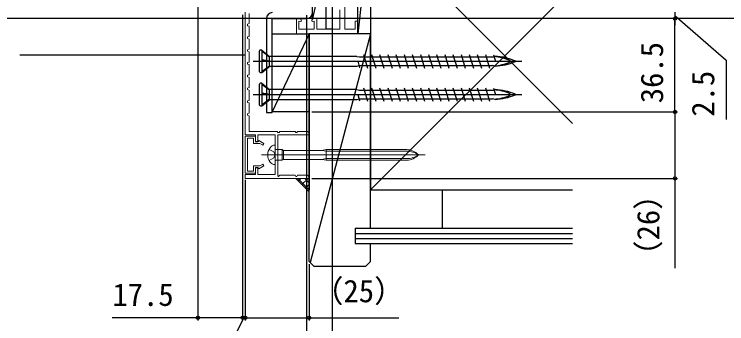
# Model space of a CAD drawing. Units: millimetres, scale not verified. Extents: x -525 to 525, y -783 to 779.
# Drawn here: x 88.7 to 367.2, y -510.1 to -389.1 of the extents above; entities that cross this region are included whole.
import ezdxf
from ezdxf.enums import TextEntityAlignment as Align

# ---------------------------------------------------------------- set-up
doc = ezdxf.new("R2010")
doc.units = ezdxf.units.MM
doc.header["$LTSCALE"] = 4
doc.layers.add('0-2_YKK_11', color=211, linetype='Continuous', lineweight=18)
doc.layers.add('0-3_YKK_11E', color=7, linetype='Continuous', lineweight=18)
for name, color, linetype in [('0-4_YKK_12', 2, 'Continuous'), ('0-5_YKK_13', 4, 'Continuous'), ('0-7_YKK_D', 6, 'Continuous'), ('0-9_YSS_K', 3, 'Continuous'), ('0-A_YSS_KE', 3, 'Continuous')]:
    doc.layers.add(name, color=color, linetype=linetype)
doc.styles.add('ＭＳ ゴシック', font='')
doc.styles.get('ＭＳ ゴシック').set_extended_font_data('MS Gothic')

msp = doc.modelspace()

# ---------------------------------------------------------------- linework, layer by layer
at = {"layer": '0-2_YKK_11', "color": 30}
for p, q in [((179, -435.998), (179, -388.298)), ((204, -436.198), (191.8, -436.198)), ((203.644, -435.18), (204, -435.398)), ((204, -435.398), (204, -436.198))]:
    msp.add_line(p, q, dxfattribs=at)
at = {"layer": '0-2_YKK_11', "color": 7}
for p, q in [((190.651, -440.298), (190.7, -440.298)), ((194.02, -445.848), (194.02, -442.348)), ((185.325, -444.098), (249.358, -444.098)), ((210.7, -446.148), (242.184, -446.148))]:
    msp.add_line(p, q, dxfattribs=at)
at = {"layer": '0-2_YKK_11', "color": 30}
for points in [[(180.6, -388.798), (180.6, -392.798), (179.9, -392.995), (179.9, -393.601), (180.6, -393.798), (180.6, -397.798), (179.9, -397.995), (179.9, -398.601), (180.6, -398.798), (180.6, -402.798), (179.9, -402.995), (179.9, -403.601), (180.6, -403.798), (180.6, -407.798), (179.9, -407.995), (179.9, -408.601), (180.6, -408.798), (180.6, -412.798), (179.9, -412.995), (179.9, -413.601), (180.6, -413.798), (180.6, -417.798), (179.9, -417.995), (179.9, -418.601), (180.6, -418.798), (180.6, -422.798), (179.9, -422.995), (179.9, -423.601), (180.6, -423.798), (180.6, -427.798), (179.9, -427.995), (179.9, -428.601), (180.6, -428.798), (180.6, -434.898), (191.5, -434.898), (191.755, -435.398), (192.245, -435.398), (192.5, -434.898)], [(179, -453.298), (179, -451.798), (183, -451.798), (183, -449.098), (184, -449.098), (184, -451.798), (190.7, -451.798), (190.7, -436.298), (184, -436.298), (184, -438.998), (183, -438.998), (183, -436.298), (179.3, -436.298), (179, -435.998)], [(191.8, -436.198), (191.8, -452.432), (192.047, -452.534), (192.583, -451.998), (198.5, -451.998), (198.755, -452.498), (199.245, -452.498), (199.5, -451.998), (203.5, -451.998), (204, -452.979)], [(192.5, -434.898), (198.5, -434.898), (198.755, -435.398), (199.245, -435.398), (199.5, -434.898), (203.5, -434.898), (203.644, -435.18)], [(204, -452.979), (204, -453.298), (179, -453.298)]]:
    msp.add_lwpolyline(points, dxfattribs=at)
msp.add_lwpolyline([(179, -436.798), (179, -451.298), (183, -451.298), (183, -449.198), (184.1, -449.198), (184.315, -449.571), (186.3, -448.426), (185.9, -447.733), (184.748, -448.398), (182.2, -448.398), (182.2, -450.498), (179.9, -450.498), (179.9, -437.598), (182.2, -437.598), (182.2, -439.698), (184.748, -439.698), (185.9, -440.363), (186.3, -439.671), (184.315, -438.525), (184.1, -438.898), (183, -438.898), (183, -436.798)], close=True, dxfattribs=at)
at = {"layer": '0-2_YKK_11', "color": 7}
for points in [[(188.308, -441.948), (190.159, -442.953), (190.768, -444.098), (190.159, -445.243), (188.308, -446.248)], [(190.7, -440.298), (190.7, -447.898), (190.651, -447.898)], [(190.7, -441.748), (191, -442.048), (193.5, -442.048)], [(242.184, -442.048), (210.7, -442.048), (208.9, -442.348), (194.02, -442.348), (193.5, -442.048), (193.5, -446.148), (191, -446.148), (190.7, -446.448)], [(210.7, -442.048), (210.7, -446.148), (208.9, -445.848), (210.7, -445.548), (242.184, -445.548)], [(242.184, -442.648), (210.7, -442.648), (208.9, -442.348)], [(208.9, -445.848), (194.02, -445.848), (193.5, -446.148)]]:
    msp.add_lwpolyline(points, dxfattribs=at)
for centre, radius, start, end in [((192.6, -444.098), 4.8, 144.31464, 215.68536), ((190.651, -442.698), 2.4, 90, 144.31464), ((242.184, -448.048), 6, 41.17288, 90), ((242.184, -450.407), 7.759, 54.40104, 90), ((242.184, -440.148), 6, 269.99998, 318.8271), ((242.184, -437.789), 7.759, 269.99998, 305.59899), ((190.651, -445.498), 2.4, 215.68536, 269.99998)]:
    msp.add_arc(centre, radius, start, end, dxfattribs=at)
at = {"layer": '0-3_YKK_11E', "color": 4}
for points in [[(217.9, -352.798), (217.9, -394.898), (222, -394.898), (222, -391.798), (223, -391.798), (223, -396.798), (199, -396.798), (199, -390.798), (200, -390.798)], [(206, -390.798), (207, -390.798), (207, -394.898), (216, -394.898), (216, -387.398)], [(201, -391.807), (200.748, -391.999), (200, -391.798), (200, -394.898), (206, -394.898), (206, -391.798), (205.252, -391.999), (205, -391.807)]]:
    msp.add_lwpolyline(points, dxfattribs=at)
for centre, start, end in [((200, -391.798), 359.4782, 89.99997), ((206, -391.798), 90.00003, 180.5218)]:
    msp.add_arc(centre, 1, start, end, dxfattribs=at)
at = {"layer": '0-4_YKK_12'}
msp.add_line((408.264, -390.798), (-351.64, -390.798), dxfattribs=at)
at = {"layer": '0-5_YKK_13'}
for p, q in [((184.655, -411.599), (184.655, -403.399)), ((185.555, -403.099), (184.955, -403.099)), ((185.555, -403.099), (185.555, -411.899)), ((185.555, -403.099), (188.671, -405.713)), ((185.555, -403.415), (188.499, -405.707)), ((179, -405.142), (90.898, -405.142)), ((188.499, -405.707), (188.671, -405.713)), ((188.499, -407.329), (188.499, -405.707)), ((222.655, -405.599), (188.534, -405.599)), ((222.655, -405.599), (223.671, -405.824)), ((223.671, -405.824), (225.506, -405.824)), ((225.204, -404.849), (226.846, -410.149)), ((225.506, -405.824), (276.263, -405.824)), ((228.384, -404.849), (230.026, -410.149)), ((231.564, -404.849), (233.206, -410.149)), ((234.744, -404.849), (236.386, -410.149)), ((237.924, -404.849), (239.566, -410.149)), ((241.104, -404.849), (242.746, -410.149)), ((244.284, -404.849), (245.926, -410.149)), ((247.464, -404.849), (249.106, -410.149)), ((250.644, -404.849), (252.286, -410.149)), ((253.824, -404.849), (255.466, -410.149)), ((257.004, -404.849), (258.646, -410.149)), ((260.184, -404.849), (261.826, -410.149)), ((263.364, -404.849), (265.006, -410.149)), ((266.544, -404.849), (268.186, -410.149)), ((269.724, -404.849), (271.366, -410.149)), ((272.904, -404.849), (274.546, -410.149)), ((276.004, -404.988), (276.781, -407.499)), ((276.655, -405.599), (276.222, -405.692)), ((182.155, -407.499), (287.155, -407.499)), ((185.555, -406.786), (188.499, -407.329)), ((188.671, -407.555), (185.555, -407.029)), ((185.555, -407.105), (188.499, -407.545)), ((185.555, -411.522), (188.499, -409.248)), ((185.555, -411.899), (188.671, -409.399)), ((188.499, -407.329), (188.671, -407.555)), ((188.499, -409.248), (188.499, -407.545)), ((188.499, -407.545), (188.671, -407.555)), ((188.671, -409.399), (188.499, -409.248)), ((188.671, -409.399), (222.655, -409.399)), ((222.655, -409.399), (223.494, -409.194)), ((222.968, -407.499), (223.746, -410.009)), ((223.487, -409.173), (275.706, -409.173)), ((276.655, -409.399), (275.706, -409.173)), ((184.955, -411.899), (185.555, -411.899)), ((184.655, -424.599), (184.655, -416.399)), ((185.555, -416.099), (184.955, -416.099)), ((185.555, -416.099), (185.555, -424.899)), ((185.555, -416.099), (188.671, -418.713)), ((185.555, -416.415), (188.499, -418.707)), ((182.155, -420.499), (287.155, -420.499)), ((185.555, -419.786), (188.499, -420.329)), ((188.671, -420.555), (185.555, -420.029)), ((185.555, -420.105), (188.499, -420.545)), ((188.499, -418.707), (188.671, -418.713)), ((188.499, -420.329), (188.499, -418.707)), ((188.499, -420.329), (188.671, -420.555)), ((188.499, -422.248), (188.499, -420.545)), ((188.499, -420.545), (188.671, -420.555)), ((222.655, -418.599), (188.534, -418.599)), ((222.655, -418.599), (223.671, -418.824)), ((222.968, -420.499), (223.746, -423.009)), ((223.671, -418.824), (225.506, -418.824)), ((225.204, -417.849), (226.846, -423.149)), ((225.506, -418.824), (276.263, -418.824)), ((228.384, -417.849), (230.026, -423.149)), ((231.564, -417.849), (233.206, -423.149)), ((234.744, -417.849), (236.386, -423.149)), ((237.924, -417.849), (239.566, -423.149)), ((241.104, -417.849), (242.746, -423.149)), ((244.284, -417.849), (245.926, -423.149)), ((247.464, -417.849), (249.106, -423.149)), ((250.644, -417.849), (252.286, -423.149)), ((253.824, -417.849), (255.466, -423.149)), ((257.004, -417.849), (258.646, -423.149)), ((260.184, -417.849), (261.826, -423.149)), ((263.364, -417.849), (265.006, -423.149)), ((266.544, -417.849), (268.186, -423.149)), ((269.724, -417.849), (271.366, -423.149)), ((272.904, -417.849), (274.546, -423.149)), ((276.004, -417.988), (276.781, -420.499)), ((276.655, -418.599), (276.222, -418.692)), ((185.555, -424.522), (188.499, -422.248)), ((185.555, -424.899), (188.671, -422.399)), ((188.671, -422.399), (188.499, -422.248)), ((188.671, -422.399), (222.655, -422.399)), ((222.655, -422.399), (223.494, -422.194)), ((223.487, -422.173), (275.706, -422.173)), ((276.655, -422.399), (275.706, -422.173)), ((184.955, -424.899), (185.555, -424.899))]:
    msp.add_line(p, q, dxfattribs=at)
msp.add_lwpolyline([(210.7, -322.898), (213, -322.898), (213, -394.898), (210.7, -394.898)], close=True, dxfattribs=at)
msp.add_lwpolyline([(187.3, -390.798), (187.3, -427.498), (189.6, -427.498), (189.6, -390.798), (203, -390.798)], dxfattribs=at)
for centre, radius, start, end in [((189.6, -390.798), 2.3, 90, 179.99998), ((203, -388.498), 2.3, 270.00002, 0), ((184.955, -403.399), 0.3, 90, 180), ((275.152, -423.383), 17.748, 65.60689, 86.19629), ((275.708, -428.214), 22.635, 66.89336, 87.60385), ((275.152, -391.614), 17.748, 273.82521, 294.39311), ((275.708, -386.783), 22.635, 272.39615, 293.10664), ((282.343, -407.499), 0.312, 296.38444, 63.61556), ((284.538, -407.499), 0.117, 297.35017, 62.64983), ((184.955, -411.599), 0.3, 180, 270), ((184.955, -416.399), 0.3, 90, 180), ((275.152, -436.383), 17.748, 65.60689, 86.19629), ((275.708, -441.214), 22.635, 66.89336, 87.60385), ((282.343, -420.499), 0.312, 296.38444, 63.61556), ((284.538, -420.499), 0.117, 297.35017, 62.64983), ((275.152, -404.614), 17.748, 273.82521, 294.39311), ((275.708, -399.783), 22.635, 272.39615, 293.10664), ((184.955, -424.599), 0.3, 180, 270)]:
    msp.add_arc(centre, radius, start, end, dxfattribs=at)
at = {"layer": '0-7_YKK_D'}
for p, q in [((160.5, -369.353), (160.5, -508.798)), ((178, -389.298), (178, -508.798)), ((178, -389.298), (178, -508.798)), ((203, -389.498), (203, -548.798)), ((203, -389.498), (203, -548.798)), ((347, -388.298), (347, -390.798)), ((347, -388.298), (347, -390.798)), ((213, -391.798), (213, -548.798)), ((213, -391.798), (213, -568.798)), ((347, -390.798), (347, -393.348)), ((347, -427.298), (347, -390.798)), ((205, -427.298), (348, -427.298)), ((205, -427.298), (348, -427.298)), ((179, -453.798), (179, -508.798)), ((179, -453.798), (179, -508.798)), ((205, -453.298), (348, -453.298)), ((204, -486.798), (204, -508.798)), ((178, -507.798), (175.45, -507.798)), ((179, -507.798), (178, -507.798)), ((179, -507.798), (178, -507.798)), ((179, -507.798), (181.55, -507.798))]:
    msp.add_line(p, q, dxfattribs=at)
for points in [[(347, -389.548), (367, -407.048), (367, -430.275)], [(347, -427.298), (347, -453.298), (347, -488.416)], [(178, -507.798), (160.5, -507.798), (126.95, -507.798)], [(178.5, -507.798), (168.354, -527.798), (144.513, -527.798)], [(179, -507.798), (204, -507.798), (239.118, -507.798)]]:
    msp.add_lwpolyline(points, dxfattribs=at)
for centre in [(347, -390.798), (347, -390.798), (347, -427.298), (347, -427.298), (347, -453.298), (160.5, -507.798), (178, -507.798), (178, -507.798), (179, -507.798), (179, -507.798), (204, -507.798)]:
    msp.add_circle(centre, 0.637, dxfattribs=at)
at = {"layer": '0-9_YSS_K'}
for p, q in [((228, -352.799), (223, -396.798)), ((228, -352.798), (307, -431.798)), ((213, -354.799), (205.3, -390.798)), ((228, -457.798), (307, -378.798)), ((204, -396.798), (189.6, -427.298)), ((204, -396.798), (204, -457.798)), ((204, -485.798), (204, -396.798)), ((228, -396.798), (204, -396.798)), ((228, -396.798), (204.417, -486.216)), ((228, -472.798), (228, -396.798)), ((203.8, -458.299), (198.8, -453.299)), ((203.8, -457.568), (199.53, -453.299)), ((199.789, -454.288), (200.779, -453.299)), ((201.204, -455.702), (203.607, -453.299)), ((203.8, -454.74), (202.359, -453.299)), ((202.618, -457.116), (203.8, -455.934)), ((228, -457.798), (307, -457.798)), ((256, -457.798), (256, -472.798)), ((222, -472.798), (307, -472.798)), ((222, -472.798), (222, -478.798)), ((222, -474.798), (307, -474.798)), ((222, -476.798), (307, -476.798)), ((222, -478.798), (307, -478.798)), ((228, -485.798), (228, -478.798)), ((204, -485.798), (206, -487.798)), ((228, -485.798), (226, -487.798)), ((226, -487.798), (206, -487.798))]:
    msp.add_line(p, q, dxfattribs=at)
for points in [[(228, -396.798), (223, -396.798), (223, -352.799), (228, -352.799)], [(205.3, -354.799), (213, -354.799), (213, -390.798), (205.3, -390.798)], [(189.6, -396.798), (204, -396.798), (204, -427.298), (189.6, -427.298)]]:
    msp.add_lwpolyline(points, close=True, dxfattribs=at)
at = {"layer": '0-A_YSS_KE'}
msp.add_lwpolyline([(307, -352.798), (228, -352.798), (228, -457.798), (307, -457.798)], dxfattribs=at)

# ---------------------------------------------------------------- texts
at = {"layer": '0-7_YKK_D', "style": 'ＭＳ ゴシック'}
for s, p in [('36.5', (345, -423.912)), ('2.5', (365, -429.162)), ('（26）', (343.568, -489.553))]:
    msp.add_text(s, height=8.798, rotation=90, dxfattribs=at).set_placement(p, align=Align.BOTTOM_LEFT)
for s, p in [('（25）', (205.414, -504.366)), ('17.5', (127.109, -505.798))]:
    msp.add_text(s, height=8.798, dxfattribs=at).set_placement(p, align=Align.BOTTOM_LEFT)

doc.saveas('drawing.dxf')
